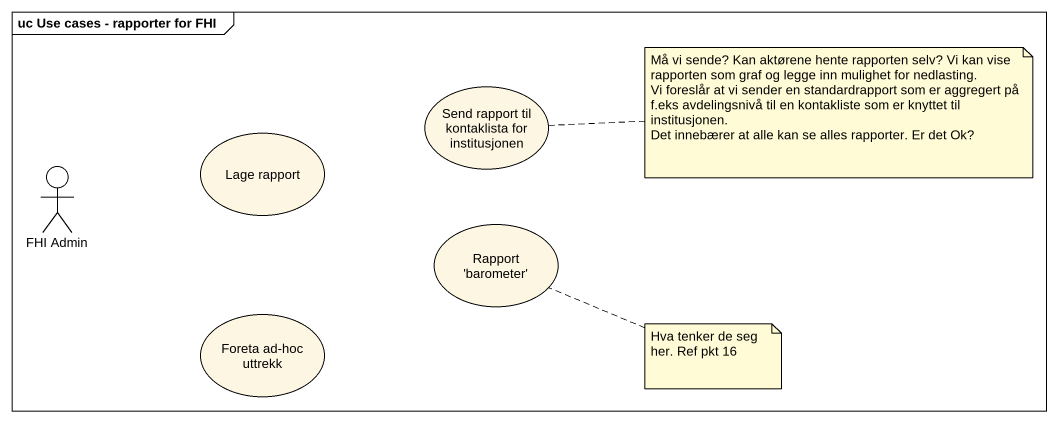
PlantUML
@startuml
mainframe uc Use cases - rapporter for FHI
usecase "Send rapport til kontaklista for institusjonen" as Send_rapport_til
usecase "Lage rapport" as Lage_rapport
actor "FHI Admin" as FHI_Admin
usecase "Rapport 'barometer'" as Rapport_barometer
usecase "Foreta ad-hoc uttrekk" as Foreta_ad_hoc_uttrekk
note right of Send_rapport_til
  Må vi sende? Kan aktørene hente rapporten selv? Vi kan vise rapporten som graf og legge inn mulighet for nedlasting.
  Vi foreslår at vi sender en standardrapport som er aggregert på f.eks avdelingsnivå til en kontakliste som er knyttet til institusjonen.
  Det innebærer at alle kan se alles rapporter. Er det Ok?
end note
note right of Rapport_barometer : Hva tenker de seg her. Ref pkt 16
@enduml
